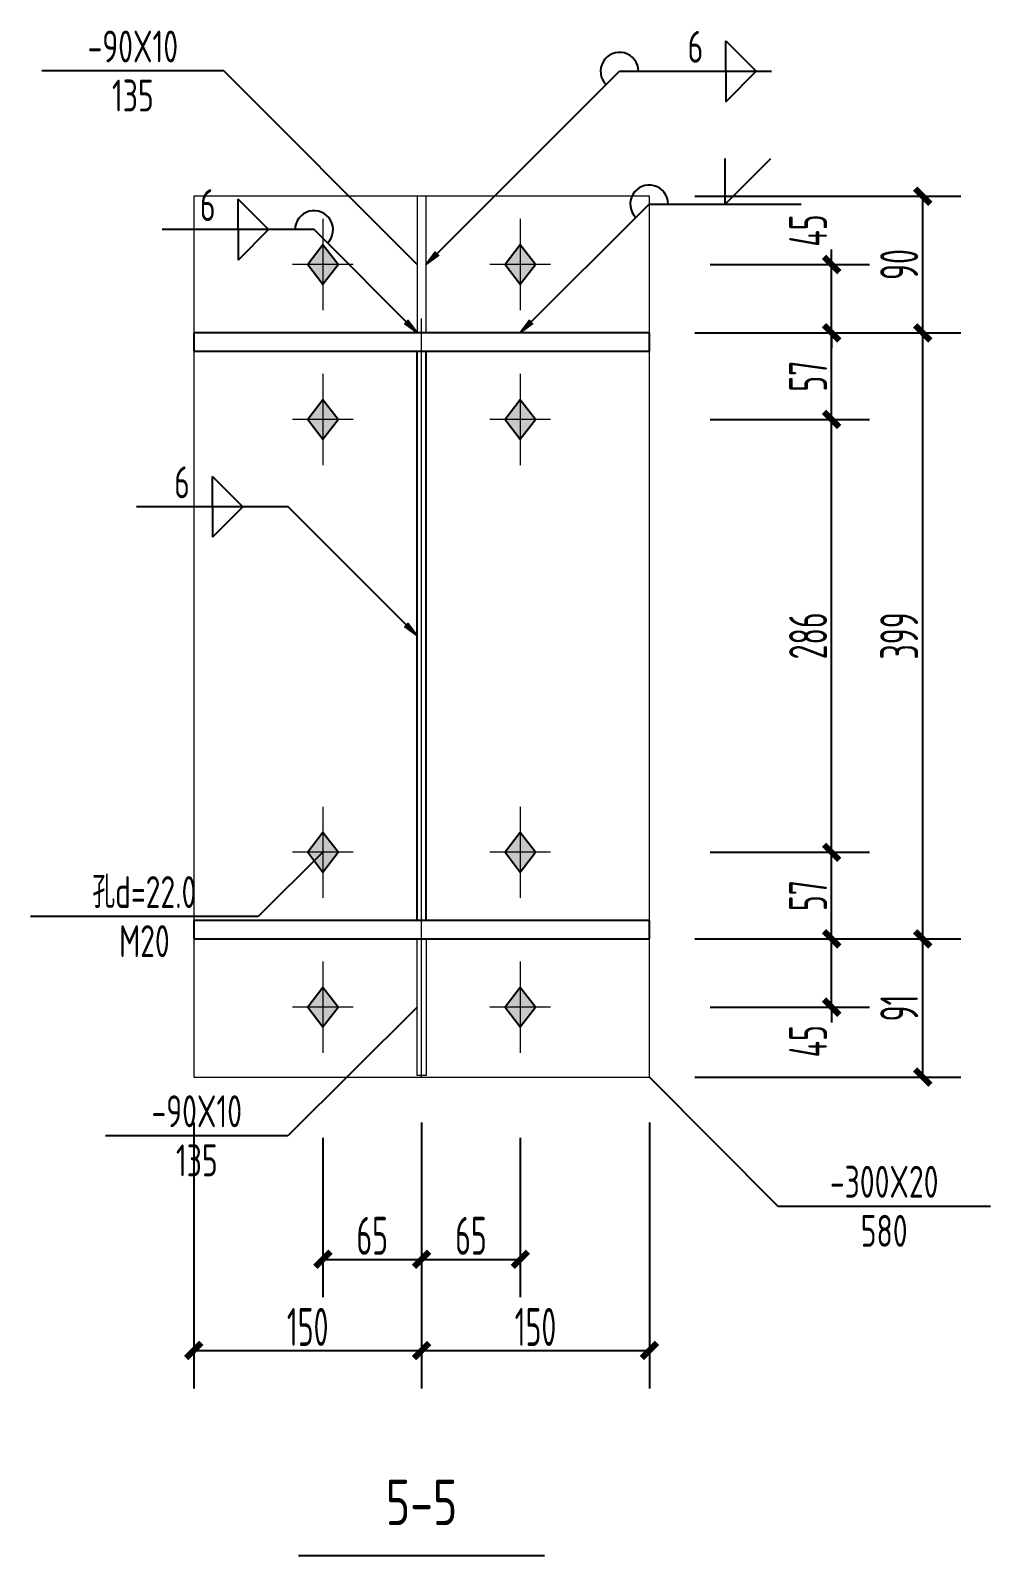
# Model space of a CAD drawing. Extents: x 447413 to 2975780, y -1432727 to 1301644.
# Drawn here: x 2308055 to 2314376, y -1247339 to -1237298 of the extents above; entities that cross this region are included whole.
import ezdxf
from ezdxf.enums import TextEntityAlignment as Align

# ---------------------------------------------------------------- set-up
doc = ezdxf.new("R2010")
doc.units = 0
doc.header["$LTSCALE"] = 1000
doc.header["$MEASUREMENT"] = 0
doc.linetypes.add('线型6', pattern=[8.75, 5, -1.25, 1.25, -1.25])
for name, color, linetype in [('10', 7, 'Continuous'), ('尺寸标注', 253, 'Continuous'), ('焊缝标注', 253, 'Continuous'), ('螺栓孔标注', 253, 'Continuous'), ('钢板标注', 253, 'Continuous')]:
    doc.layers.add(name, color=color, linetype=linetype)
doc.layers.add('20', color=2, linetype='Continuous', lineweight=18)
doc.styles.add('PkpmHz', font='Pkpmeng', dxfattribs={"width": 0.6, "bigfont": 'hztxt'})
doc.dimstyles.new('Pkpm_1.00', dxfattribs={"dimtxt": 250, "dimasz": 100, "dimexe": 250, "dimexo": 0.0625, "dimgap": 30, "dimtad": 1, "dimdec": 0, "dimrnd": 5, "dimzin": 0, "dimdsep": 46, "dimtxsty": 'PkpmHz', "dimblk1": 'ARCHTICK', "dimblk2": 'ARCHTICK', "dimsah": 1, "dimcen": 0.09, "dimadec": 0, "dimazin": 0, "dimtfac": 1, "dimtdec": 0, "dimtmove": 2, "dimatfit": 1, "dimfxl": 0, "dimtolj": 1, "dimtzin": 0, "dimarcsym": 0})

# ---------------------------------------------------------------- blocks, each defined once
blk = doc.blocks.new('_ArchTick')
at = {"color": 0, "linetype": 'ByBlock', "const_width": 0.4}
blk.add_lwpolyline([(-0.5, -0.5), (0.5, 0.5)], dxfattribs=at)
blk = doc.blocks.new('*D667')
at = {"layer": 'Defpoints', "color": 0, "linetype": 'Continuous', "transparency": 16777216}
for p in [(2312130, -1238839), (2313330, -1238839), (2312130, -1239289)]:
    blk.add_point(p, dxfattribs=at)
at = {"layer": '尺寸标注', "color": 0, "linetype": 'Continuous', "lineweight": -2, "transparency": 16777216}
for p, q in [((2313330, -1238839), (2313330, -1238739)), ((2312530, -1238839), (2313580, -1238839)), ((2313330, -1239289), (2313330, -1238839)), ((2312530, -1239289), (2313580, -1239289)), ((2313330, -1239289), (2313330, -1239389))]:
    blk.add_line(p, q, dxfattribs=at)
at = {"layer": '尺寸标注', "color": 0, "linetype": 'Continuous', "lineweight": -2, "transparency": 16777216, "xscale": 100, "yscale": 100, "zscale": 100}
for p, rotation in [((2313330, -1238839), 270), ((2313330, -1239289), 90)]:
    blk.add_blockref('_ArchTick', p, dxfattribs=dict(at, rotation=rotation))
at = {"layer": '尺寸标注', "color": 0, "linetype": 'Continuous', "transparency": 16777216, "insert": (2313175, -1238615), "char_height": 250, "attachment_point": 5, "rotation": 90, "style": 'PkpmHz'}
blk.add_mtext('\\A1;45', dxfattribs=at)
blk = doc.blocks.new('*D668')
at = {"layer": 'Defpoints', "color": 0, "linetype": 'Continuous', "transparency": 16777216}
for p in [(2312130, -1239289), (2313330, -1239289), (2312130, -1239859)]:
    blk.add_point(p, dxfattribs=at)
at = {"layer": '尺寸标注', "color": 0, "linetype": 'Continuous', "lineweight": -2, "transparency": 16777216}
for p, q in [((2312530, -1239289), (2313580, -1239289)), ((2313330, -1239859), (2313330, -1239289)), ((2312530, -1239859), (2313580, -1239859))]:
    blk.add_line(p, q, dxfattribs=at)
at = {"layer": '尺寸标注', "color": 0, "linetype": 'Continuous', "lineweight": -2, "transparency": 16777216, "xscale": 100, "yscale": 100, "zscale": 100}
for p, rotation in [((2313330, -1239289), 90), ((2313330, -1239859), 270)]:
    blk.add_blockref('_ArchTick', p, dxfattribs=dict(at, rotation=rotation))
at = {"layer": '尺寸标注', "color": 0, "linetype": 'Continuous', "transparency": 16777216, "insert": (2313175, -1239574), "char_height": 250, "attachment_point": 5, "rotation": 90, "style": 'PkpmHz'}
blk.add_mtext('\\A1;57', dxfattribs=at)
blk = doc.blocks.new('*D669')
at = {"layer": 'Defpoints', "color": 0, "linetype": 'Continuous', "transparency": 16777216}
for p in [(2312130, -1243279), (2313330, -1243279), (2312130, -1243729)]:
    blk.add_point(p, dxfattribs=at)
at = {"layer": '尺寸标注', "color": 0, "linetype": 'Continuous', "lineweight": -2, "transparency": 16777216}
for p, q in [((2313330, -1243279), (2313330, -1243179)), ((2312530, -1243279), (2313580, -1243279)), ((2313330, -1243729), (2313330, -1243279)), ((2312530, -1243729), (2313580, -1243729)), ((2313330, -1243729), (2313330, -1243829))]:
    blk.add_line(p, q, dxfattribs=at)
at = {"layer": '尺寸标注', "color": 0, "linetype": 'Continuous', "lineweight": -2, "transparency": 16777216, "xscale": 100, "yscale": 100, "zscale": 100}
for p, rotation in [((2313330, -1243279), 270), ((2313330, -1243729), 90)]:
    blk.add_blockref('_ArchTick', p, dxfattribs=dict(at, rotation=rotation))
at = {"layer": '尺寸标注', "color": 0, "linetype": 'Continuous', "transparency": 16777216, "insert": (2313175, -1243953), "char_height": 250, "attachment_point": 5, "rotation": 90, "style": 'PkpmHz'}
blk.add_mtext('\\A1;45', dxfattribs=at)
blk = doc.blocks.new('*D670')
at = {"layer": 'Defpoints', "color": 0, "linetype": 'Continuous', "transparency": 16777216}
for p in [(2312130, -1242709), (2313330, -1242709), (2312130, -1243279)]:
    blk.add_point(p, dxfattribs=at)
at = {"layer": '尺寸标注', "color": 0, "linetype": 'Continuous', "lineweight": -2, "transparency": 16777216}
for p, q in [((2312530, -1242709), (2313580, -1242709)), ((2313330, -1243279), (2313330, -1242709)), ((2312530, -1243279), (2313580, -1243279))]:
    blk.add_line(p, q, dxfattribs=at)
at = {"layer": '尺寸标注', "color": 0, "linetype": 'Continuous', "lineweight": -2, "transparency": 16777216, "xscale": 100, "yscale": 100, "zscale": 100}
for p, rotation in [((2313330, -1242709), 90), ((2313330, -1243279), 270)]:
    blk.add_blockref('_ArchTick', p, dxfattribs=dict(at, rotation=rotation))
at = {"layer": '尺寸标注', "color": 0, "linetype": 'Continuous', "transparency": 16777216, "insert": (2313175, -1242994), "char_height": 250, "attachment_point": 5, "rotation": 90, "style": 'PkpmHz'}
blk.add_mtext('\\A1;57', dxfattribs=at)
blk = doc.blocks.new('*D671')
at = {"layer": 'Defpoints', "color": 0, "linetype": 'Continuous', "transparency": 16777216}
for p in [(2312130, -1239859), (2313330, -1239859), (2312130, -1242709)]:
    blk.add_point(p, dxfattribs=at)
at = {"layer": '尺寸标注', "color": 0, "linetype": 'Continuous', "lineweight": -2, "transparency": 16777216}
for p, q in [((2312530, -1239859), (2313580, -1239859)), ((2313330, -1242709), (2313330, -1239859)), ((2312530, -1242709), (2313580, -1242709))]:
    blk.add_line(p, q, dxfattribs=at)
at = {"layer": '尺寸标注', "color": 0, "linetype": 'Continuous', "lineweight": -2, "transparency": 16777216, "xscale": 100, "yscale": 100, "zscale": 100}
for p, rotation in [((2313330, -1239859), 90), ((2313330, -1242709), 270)]:
    blk.add_blockref('_ArchTick', p, dxfattribs=dict(at, rotation=rotation))
at = {"layer": '尺寸标注', "color": 0, "linetype": 'Continuous', "transparency": 16777216, "insert": (2313175, -1241284), "char_height": 250, "attachment_point": 5, "rotation": 90, "style": 'PkpmHz'}
blk.add_mtext('\\A1;286', dxfattribs=at)
blk = doc.blocks.new('*D672')
at = {"layer": 'Defpoints', "color": 0, "linetype": 'Continuous', "transparency": 16777216}
for p in [(2309980, -1244189), (2310630, -1244189), (2310630, -1245389)]:
    blk.add_point(p, dxfattribs=at)
at = {"layer": '尺寸标注', "color": 0, "linetype": 'Continuous', "lineweight": -2, "transparency": 16777216}
for p, q in [((2309980, -1244589), (2309980, -1245639)), ((2310630, -1244589), (2310630, -1245639)), ((2309980, -1245389), (2310630, -1245389))]:
    blk.add_line(p, q, dxfattribs=at)
at = {"layer": '尺寸标注', "color": 0, "linetype": 'Continuous', "lineweight": -2, "transparency": 16777216, "xscale": 100, "yscale": 100, "zscale": 100, "rotation": 180}
blk.add_blockref('_ArchTick', (2309980, -1245389), dxfattribs=at)
at = {"layer": '尺寸标注', "color": 0, "linetype": 'Continuous', "lineweight": -2, "transparency": 16777216, "xscale": 100, "yscale": 100, "zscale": 100}
blk.add_blockref('_ArchTick', (2310630, -1245389), dxfattribs=at)
at = {"layer": '尺寸标注', "color": 0, "linetype": 'Continuous', "transparency": 16777216, "insert": (2310305, -1245234), "char_height": 250, "attachment_point": 5, "style": 'PkpmHz'}
blk.add_mtext('\\A1;65', dxfattribs=at)
blk = doc.blocks.new('*D673')
at = {"layer": 'Defpoints', "color": 0, "linetype": 'Continuous', "transparency": 16777216}
for p in [(2310630, -1244189), (2311280, -1244189), (2311280, -1245389)]:
    blk.add_point(p, dxfattribs=at)
at = {"layer": '尺寸标注', "color": 0, "linetype": 'Continuous', "lineweight": -2, "transparency": 16777216}
for p, q in [((2310630, -1244589), (2310630, -1245639)), ((2311280, -1244589), (2311280, -1245639)), ((2310630, -1245389), (2311280, -1245389))]:
    blk.add_line(p, q, dxfattribs=at)
at = {"layer": '尺寸标注', "color": 0, "linetype": 'Continuous', "lineweight": -2, "transparency": 16777216, "xscale": 100, "yscale": 100, "zscale": 100, "rotation": 180}
blk.add_blockref('_ArchTick', (2310630, -1245389), dxfattribs=at)
at = {"layer": '尺寸标注', "color": 0, "linetype": 'Continuous', "lineweight": -2, "transparency": 16777216, "xscale": 100, "yscale": 100, "zscale": 100}
blk.add_blockref('_ArchTick', (2311280, -1245389), dxfattribs=at)
at = {"layer": '尺寸标注', "color": 0, "linetype": 'Continuous', "transparency": 16777216, "insert": (2310955, -1245234), "char_height": 250, "attachment_point": 5, "style": 'PkpmHz'}
blk.add_mtext('\\A1;65', dxfattribs=at)
blk = doc.blocks.new('*D674')
at = {"layer": 'Defpoints', "color": 0, "linetype": 'Continuous', "transparency": 16777216}
for p in [(2309130, -1244189), (2310630, -1244189), (2310630, -1245989)]:
    blk.add_point(p, dxfattribs=at)
at = {"layer": '尺寸标注', "color": 0, "linetype": 'Continuous', "lineweight": -2, "transparency": 16777216}
for p, q in [((2309130, -1244489), (2309130, -1246239)), ((2310630, -1244489), (2310630, -1246239)), ((2309130, -1245989), (2310630, -1245989))]:
    blk.add_line(p, q, dxfattribs=at)
at = {"layer": '尺寸标注', "color": 0, "linetype": 'Continuous', "lineweight": -2, "transparency": 16777216, "xscale": 100, "yscale": 100, "zscale": 100, "rotation": 180}
blk.add_blockref('_ArchTick', (2309130, -1245989), dxfattribs=at)
at = {"layer": '尺寸标注', "color": 0, "linetype": 'Continuous', "lineweight": -2, "transparency": 16777216, "xscale": 100, "yscale": 100, "zscale": 100}
blk.add_blockref('_ArchTick', (2310630, -1245989), dxfattribs=at)
at = {"layer": '尺寸标注', "color": 0, "linetype": 'Continuous', "transparency": 16777216, "insert": (2309880, -1245834), "char_height": 250, "attachment_point": 5, "style": 'PkpmHz'}
blk.add_mtext('\\A1;150', dxfattribs=at)
blk = doc.blocks.new('*D675')
at = {"layer": 'Defpoints', "color": 0, "linetype": 'Continuous', "transparency": 16777216}
for p in [(2310630, -1244189), (2312130, -1244189), (2312130, -1245989)]:
    blk.add_point(p, dxfattribs=at)
at = {"layer": '尺寸标注', "color": 0, "linetype": 'Continuous', "lineweight": -2, "transparency": 16777216}
for p, q in [((2310630, -1244489), (2310630, -1246239)), ((2312130, -1244489), (2312130, -1246239)), ((2310630, -1245989), (2312130, -1245989))]:
    blk.add_line(p, q, dxfattribs=at)
at = {"layer": '尺寸标注', "color": 0, "linetype": 'Continuous', "lineweight": -2, "transparency": 16777216, "xscale": 100, "yscale": 100, "zscale": 100, "rotation": 180}
blk.add_blockref('_ArchTick', (2310630, -1245989), dxfattribs=at)
at = {"layer": '尺寸标注', "color": 0, "linetype": 'Continuous', "lineweight": -2, "transparency": 16777216, "xscale": 100, "yscale": 100, "zscale": 100}
blk.add_blockref('_ArchTick', (2312130, -1245989), dxfattribs=at)
at = {"layer": '尺寸标注', "color": 0, "linetype": 'Continuous', "transparency": 16777216, "insert": (2311380, -1245834), "char_height": 250, "attachment_point": 5, "style": 'PkpmHz'}
blk.add_mtext('\\A1;150', dxfattribs=at)
blk = doc.blocks.new('*D676')
at = {"layer": 'Defpoints', "color": 0, "linetype": 'Continuous', "transparency": 16777216}
for p in [(2312130, -1243279), (2313930, -1243279), (2312130, -1244189)]:
    blk.add_point(p, dxfattribs=at)
at = {"layer": '尺寸标注', "color": 0, "linetype": 'Continuous', "lineweight": -2, "transparency": 16777216}
for p, q in [((2312430, -1243279), (2314180, -1243279)), ((2313930, -1244189), (2313930, -1243279)), ((2312430, -1244189), (2314180, -1244189))]:
    blk.add_line(p, q, dxfattribs=at)
at = {"layer": '尺寸标注', "color": 0, "linetype": 'Continuous', "lineweight": -2, "transparency": 16777216, "xscale": 100, "yscale": 100, "zscale": 100}
for p, rotation in [((2313930, -1243279), 90), ((2313930, -1244189), 270)]:
    blk.add_blockref('_ArchTick', p, dxfattribs=dict(at, rotation=rotation))
at = {"layer": '尺寸标注', "color": 0, "linetype": 'Continuous', "transparency": 16777216, "insert": (2313775, -1243734), "char_height": 250, "attachment_point": 5, "rotation": 90, "style": 'PkpmHz'}
blk.add_mtext('\\A1;91', dxfattribs=at)
blk = doc.blocks.new('*D677')
at = {"layer": 'Defpoints', "color": 0, "linetype": 'Continuous', "transparency": 16777216}
for p in [(2312130, -1239289), (2313930, -1239289), (2312130, -1243279)]:
    blk.add_point(p, dxfattribs=at)
at = {"layer": '尺寸标注', "color": 0, "linetype": 'Continuous', "lineweight": -2, "transparency": 16777216}
for p, q in [((2312430, -1239289), (2314180, -1239289)), ((2313930, -1243279), (2313930, -1239289)), ((2312430, -1243279), (2314180, -1243279))]:
    blk.add_line(p, q, dxfattribs=at)
at = {"layer": '尺寸标注', "color": 0, "linetype": 'Continuous', "lineweight": -2, "transparency": 16777216, "xscale": 100, "yscale": 100, "zscale": 100}
for p, rotation in [((2313930, -1239289), 90), ((2313930, -1243279), 270)]:
    blk.add_blockref('_ArchTick', p, dxfattribs=dict(at, rotation=rotation))
at = {"layer": '尺寸标注', "color": 0, "linetype": 'Continuous', "transparency": 16777216, "insert": (2313775, -1241284), "char_height": 250, "attachment_point": 5, "rotation": 90, "style": 'PkpmHz'}
blk.add_mtext('\\A1;399', dxfattribs=at)
blk = doc.blocks.new('*D678')
at = {"layer": 'Defpoints', "color": 0, "linetype": 'Continuous', "transparency": 16777216}
for p in [(2312130, -1238389), (2313930, -1238389), (2312130, -1239289)]:
    blk.add_point(p, dxfattribs=at)
at = {"layer": '尺寸标注', "color": 0, "linetype": 'Continuous', "lineweight": -2, "transparency": 16777216}
for p, q in [((2312430, -1238389), (2314180, -1238389)), ((2313930, -1239289), (2313930, -1238389)), ((2312430, -1239289), (2314180, -1239289))]:
    blk.add_line(p, q, dxfattribs=at)
at = {"layer": '尺寸标注', "color": 0, "linetype": 'Continuous', "lineweight": -2, "transparency": 16777216, "xscale": 100, "yscale": 100, "zscale": 100}
for p, rotation in [((2313930, -1238389), 90), ((2313930, -1239289), 270)]:
    blk.add_blockref('_ArchTick', p, dxfattribs=dict(at, rotation=rotation))
at = {"layer": '尺寸标注', "color": 0, "linetype": 'Continuous', "transparency": 16777216, "insert": (2313775, -1238839), "char_height": 250, "attachment_point": 5, "rotation": 90, "style": 'PkpmHz'}
blk.add_mtext('\\A1;90', dxfattribs=at)

msp = doc.modelspace()

# ---------------------------------------------------------------- hatches: boundary and pattern name
at = {"layer": '10'}
for points in [[(2309979.9, -1238709), (2309879.9, -1238839), (2309979.9, -1238969), (2310079.9, -1238839)], [(2311279.9, -1238709), (2311179.9, -1238839), (2311279.9, -1238969), (2311379.9, -1238839)], [(2309979.9, -1239729), (2309879.9, -1239859), (2309979.9, -1239989), (2310079.9, -1239859)], [(2311279.9, -1239729), (2311179.9, -1239859), (2311279.9, -1239989), (2311379.9, -1239859)], [(2309979.9, -1242579), (2309879.9, -1242709), (2309979.9, -1242839), (2310079.9, -1242709)], [(2311279.9, -1242579), (2311179.9, -1242709), (2311279.9, -1242839), (2311379.9, -1242709)], [(2309979.9, -1243599), (2309879.9, -1243729), (2309979.9, -1243859), (2310079.9, -1243729)], [(2311279.9, -1243599), (2311179.9, -1243729), (2311279.9, -1243859), (2311379.9, -1243729)]]:
    msp.add_hatch(color=1, dxfattribs=at).paths.add_polyline_path(points)
at = {"layer": '焊缝标注'}
for points in [[(2310659.9, -1238839), (2310741.3, -1238778.9), (2310720.1, -1238757.7)], [(2310599.9, -1239289), (2310539.9, -1239207.6), (2310518.7, -1239228.8)], [(2311279.9, -1239289), (2311361.3, -1239228.9), (2311340.1, -1239207.7)], [(2310599.9, -1241284), (2310539.9, -1241202.6), (2310518.7, -1241223.8)]]:
    msp.add_hatch(color=256, dxfattribs=at).paths.add_polyline_path(points)

# ---------------------------------------------------------------- linework, layer by layer
at = {"layer": '10', "linetype": '线型6', "lineweight": 18}
msp.add_line((2310629.9, -1244194), (2310629.9, -1238384), dxfattribs=at)
at = {"layer": '10', "color": 9, "lineweight": 18}
for p, q in [((2309979.9, -1238539), (2309979.9, -1239139)), ((2311279.9, -1238539), (2311279.9, -1239139)), ((2310179.9, -1238839), (2309779.9, -1238839)), ((2311479.9, -1238839), (2311079.9, -1238839)), ((2309979.9, -1239559), (2309979.9, -1240159)), ((2311279.9, -1239559), (2311279.9, -1240159)), ((2310179.9, -1239859), (2309779.9, -1239859)), ((2311479.9, -1239859), (2311079.9, -1239859)), ((2309979.9, -1242409), (2309979.9, -1243009)), ((2311279.9, -1242409), (2311279.9, -1243009)), ((2310179.9, -1242709), (2309779.9, -1242709)), ((2311479.9, -1242709), (2311079.9, -1242709)), ((2309979.9, -1243429), (2309979.9, -1244029)), ((2311279.9, -1243429), (2311279.9, -1244029)), ((2310179.9, -1243729), (2309779.9, -1243729)), ((2311479.9, -1243729), (2311079.9, -1243729))]:
    msp.add_line(p, q, dxfattribs=at)
at = {"layer": '10', "color": 3}
for p, q in [((2312129.9, -1239289), (2309129.9, -1239289)), ((2309129.9, -1239289), (2309129.9, -1239409)), ((2312129.9, -1239409), (2312129.9, -1239289)), ((2309129.9, -1239409), (2312129.9, -1239409)), ((2310599.9, -1243159), (2310599.9, -1239409)), ((2310659.9, -1243159), (2310659.9, -1239409)), ((2312129.9, -1243159), (2309129.9, -1243159)), ((2309129.9, -1243159), (2309129.9, -1243279)), ((2312129.9, -1243279), (2312129.9, -1243159)), ((2309129.9, -1243279), (2312129.9, -1243279))]:
    msp.add_line(p, q, dxfattribs=at)
at = {"layer": '10'}
msp.add_line((2309819.9, -1247339), (2311439.9, -1247339), dxfattribs=at)
at = {"layer": '10', "color": 1, "linetype": 'Continuous'}
for points in [[(2309979.9, -1238709), (2309879.9, -1238839), (2309979.9, -1238969), (2310079.9, -1238839)], [(2311279.9, -1238709), (2311179.9, -1238839), (2311279.9, -1238969), (2311379.9, -1238839)], [(2309979.9, -1239729), (2309879.9, -1239859), (2309979.9, -1239989), (2310079.9, -1239859)], [(2311279.9, -1239729), (2311179.9, -1239859), (2311279.9, -1239989), (2311379.9, -1239859)], [(2309979.9, -1242579), (2309879.9, -1242709), (2309979.9, -1242839), (2310079.9, -1242709)], [(2311279.9, -1242579), (2311179.9, -1242709), (2311279.9, -1242839), (2311379.9, -1242709)], [(2309979.9, -1243599), (2309879.9, -1243729), (2309979.9, -1243859), (2310079.9, -1243729)], [(2311279.9, -1243599), (2311179.9, -1243729), (2311279.9, -1243859), (2311379.9, -1243729)]]:
    msp.add_lwpolyline(points, close=True, dxfattribs=at)
at = {"layer": '20'}
for p, q in [((2312129.9, -1238389), (2309129.9, -1238389)), ((2309129.9, -1238389), (2309129.9, -1244189)), ((2310659.9, -1238389), (2310599.9, -1238389)), ((2310599.9, -1238389), (2310599.9, -1239289)), ((2310659.9, -1239289), (2310659.9, -1238389)), ((2312129.9, -1244189), (2312129.9, -1238389)), ((2310599.9, -1239289), (2310659.9, -1239289)), ((2310599.9, -1243279), (2310659.9, -1243279)), ((2310599.9, -1244179), (2310599.9, -1243279)), ((2310659.9, -1243279), (2310659.9, -1244179)), ((2309129.9, -1244189), (2312129.9, -1244189)), ((2310659.9, -1244179), (2310599.9, -1244179))]:
    msp.add_line(p, q, dxfattribs=at)
at = {"layer": '焊缝标注'}
for p, q in [((2312633.2, -1237366.7), (2312833.2, -1237566.7)), ((2312633.2, -1237566.7), (2312633.2, -1237366.7)), ((2310659.9, -1238839), (2311933.2, -1237566.7)), ((2311933.2, -1237566.7), (2312933.2, -1237566.7)), ((2312633.2, -1237766.7), (2312833.2, -1237566.7)), ((2312633.2, -1237566.7), (2312633.2, -1237766.7)), ((2312628.8, -1238440.8), (2312628.8, -1238140.8)), ((2312628.8, -1238440.8), (2312928.8, -1238140.8)), ((2309621.9, -1238609.4), (2309421.9, -1238409.4)), ((2309421.9, -1238609.4), (2309421.9, -1238409.4)), ((2311279.9, -1239289), (2312128.8, -1238440.8)), ((2312128.8, -1238440.8), (2313128.8, -1238440.8)), ((2309921.9, -1238609.4), (2308921.9, -1238609.4)), ((2309621.9, -1238609.4), (2309421.9, -1238809.4)), ((2309421.9, -1238609.4), (2309421.9, -1238809.4)), ((2310599.9, -1239289), (2309921.9, -1238609.4)), ((2309452.4, -1240434.5), (2309252.4, -1240234.5)), ((2309252.4, -1240434.5), (2309252.4, -1240234.5)), ((2309752.4, -1240434.5), (2308752.4, -1240434.5)), ((2309452.4, -1240434.5), (2309252.4, -1240634.5)), ((2309252.4, -1240434.5), (2309252.4, -1240634.5)), ((2310599.9, -1241284), (2309752.4, -1240434.5))]:
    msp.add_line(p, q, dxfattribs=at)
at = {"layer": '焊缝标注', "linetype": 'Continuous'}
for points in [[(2310659.9, -1238839), (2310741.3, -1238778.9), (2310720.1, -1238757.7)], [(2310599.9, -1239289), (2310539.9, -1239207.6), (2310518.7, -1239228.8)], [(2311279.9, -1239289), (2311361.3, -1239228.9), (2311340.1, -1239207.7)], [(2310599.9, -1241284), (2310539.9, -1241202.6), (2310518.7, -1241223.8)]]:
    msp.add_lwpolyline(points, close=True, dxfattribs=at)
at = {"layer": '焊缝标注'}
for centre, start, end in [((2311933.2, -1237566.7), 0, 224.97719), ((2312128.8, -1238440.8), 0, 224.97719), ((2309921.9, -1238609.4), 314.93158, 180)]:
    msp.add_arc(centre, 125, start, end, dxfattribs=at)
at = {"layer": '螺栓孔标注'}
for p, q in [((2309979.9, -1242709), (2309554.8, -1243132.4)), ((2309554.8, -1243132.4), (2308054.8, -1243132.4))]:
    msp.add_line(p, q, dxfattribs=at)
at = {"layer": '螺栓孔标注', "const_width": 0.1}
msp.add_lwpolyline([(2309980, -1242709, 1), (2309979.9, -1242709, 1)], format="xyb", close=True, dxfattribs=at)
at = {"layer": '钢板标注'}
for p, q in [((2309328.7, -1237564.7), (2308128.7, -1237564.7)), ((2310599.9, -1238839), (2309328.7, -1237564.7)), ((2310599.9, -1243729), (2309749.7, -1244575.8)), ((2312129.9, -1244189), (2312976.1, -1245039.9)), ((2309749.7, -1244575.8), (2308549.7, -1244575.8)), ((2312976.1, -1245039.9), (2314376.1, -1245039.9))]:
    msp.add_line(p, q, dxfattribs=at)
at = {"layer": '钢板标注', "const_width": 0.1}
for points in [[(2310600, -1238839, 1), (2310599.9, -1238839, 1)], [(2310600, -1243729, 1), (2310599.9, -1243729, 1)], [(2312130, -1244189, 1), (2312129.9, -1244189, 1)]]:
    msp.add_lwpolyline(points, format="xyb", close=True, dxfattribs=at)

# ---------------------------------------------------------------- texts
at = {"layer": '10', "style": 'PkpmHz', "width": 0.77}
msp.add_text('5-5', height=300, dxfattribs=at).set_placement((2310629.9, -1246989), align=Align.MIDDLE_CENTER)
at = {"layer": '焊缝标注', "style": 'PkpmHz', "width": 0.71}
for p in [(2312433.2, -1237510.1), (2309221.9, -1238552.8), (2309052.4, -1240377.8)]:
    msp.add_text('6', height=210, dxfattribs=at).set_placement(p, align=Align.CENTER)
at = {"layer": '螺栓孔标注', "style": 'PkpmHz', "width": 0.71}
msp.add_text('孔d=22.0', height=210, dxfattribs=at).set_placement((2308804.8, -1243075.8), align=Align.CENTER)
msp.add_text('M20', height=210, dxfattribs=at).set_placement((2308804.8, -1243189), align=Align.TOP_CENTER)
at = {"layer": '钢板标注', "style": 'PkpmHz', "width": 0.71}
for s, p in [('-90X10', (2308728.7, -1237508.1)), ('-90X10', (2309149.7, -1244519.2)), ('-300X20', (2313676.1, -1244983.3))]:
    msp.add_text(s, height=210, dxfattribs=at).set_placement(p, align=Align.CENTER)
for s, p in [('135', (2308728.7, -1237621.3)), ('135', (2309149.7, -1244632.5)), ('580', (2313676.1, -1245096.5))]:
    msp.add_text(s, height=210, dxfattribs=at).set_placement(p, align=Align.TOP_CENTER)

# ---------------------------------------------------------------- dimensions: what is measured, and where the dimension line sits
at = {"layer": '尺寸标注', "linetype": 'Continuous'}
for base, p1, p2, text, override, picture, middle in [((2313929.9, -1238389), (2312129.9, -1239289), (2312129.9, -1238389), '90', {"dimexo": 300, "dimtih": 0, "dimtoh": 0}, '*D678', (2313774.9, -1238839)), ((2313329.9, -1239289), (2312129.9, -1239859), (2312129.9, -1239289), '57', {"dimexo": 400, "dimtih": 0, "dimtoh": 0}, '*D668', (2313174.9, -1239574)), ((2313929.9, -1239289), (2312129.9, -1243279), (2312129.9, -1239289), '399', {"dimexo": 300, "dimtih": 0, "dimtoh": 0}, '*D677', (2313774.9, -1241284)), ((2313329.9, -1239859), (2312129.9, -1242709), (2312129.9, -1239859), '286', {"dimexo": 400, "dimtih": 0, "dimtoh": 0}, '*D671', (2313174.9, -1241284)), ((2313329.9, -1242709), (2312129.9, -1243279), (2312129.9, -1242709), '57', {"dimexo": 400, "dimtih": 0, "dimtoh": 0}, '*D670', (2313174.9, -1242994)), ((2313929.9, -1243279), (2312129.9, -1244189), (2312129.9, -1243279), '91', {"dimexo": 300, "dimtih": 0, "dimtoh": 0}, '*D676', (2313774.9, -1243734))]:
    dim = msp.add_linear_dim(base=base, p1=p1, p2=p2, angle=90, text=text, dimstyle='Pkpm_1.00', override=override, dxfattribs=at)
    dim.commit()
    dim.dimension.update_dxf_attribs({"geometry": picture, "text_midpoint": middle})
for base, p1, p2, picture, middle in [((2313329.9, -1238839), (2312129.9, -1239289), (2312129.9, -1238839), '*D667', (2313174.7, -1238615.4)), ((2313329.9, -1243279), (2312129.9, -1243729), (2312129.9, -1243279), '*D669', (2313174.7, -1243952.6))]:
    dim = msp.add_linear_dim(base=base, p1=p1, p2=p2, angle=90, text='45', dimstyle='Pkpm_1.00', override={"dimexo": 400, "dimtih": 0, "dimtoh": 0}, dxfattribs=at)
    dim.commit()
    dim.dimension.update_dxf_attribs({"geometry": picture, "text_midpoint": middle, "dimtype": 128})
for base, p1, p2, text, override, picture, middle in [((2310629.9, -1245989), (2309129.9, -1244189), (2310629.9, -1244189), '150', {"dimexo": 300, "dimtih": 0, "dimtoh": 0}, '*D674', (2309879.9, -1245834)), ((2310629.9, -1245389), (2309979.9, -1244189), (2310629.9, -1244189), '65', {"dimexo": 400, "dimtih": 0, "dimtoh": 0}, '*D672', (2310304.9, -1245234)), ((2311279.9, -1245389), (2310629.9, -1244189), (2311279.9, -1244189), '65', {"dimexo": 400, "dimtih": 0, "dimtoh": 0}, '*D673', (2310954.9, -1245234)), ((2312129.9, -1245989), (2310629.9, -1244189), (2312129.9, -1244189), '150', {"dimexo": 300, "dimtih": 0, "dimtoh": 0}, '*D675', (2311379.9, -1245834))]:
    dim = msp.add_linear_dim(base=base, p1=p1, p2=p2, text=text, dimstyle='Pkpm_1.00', override=override, dxfattribs=at)
    dim.commit()
    dim.dimension.update_dxf_attribs({"geometry": picture, "text_midpoint": middle})

doc.saveas('drawing.dxf')
